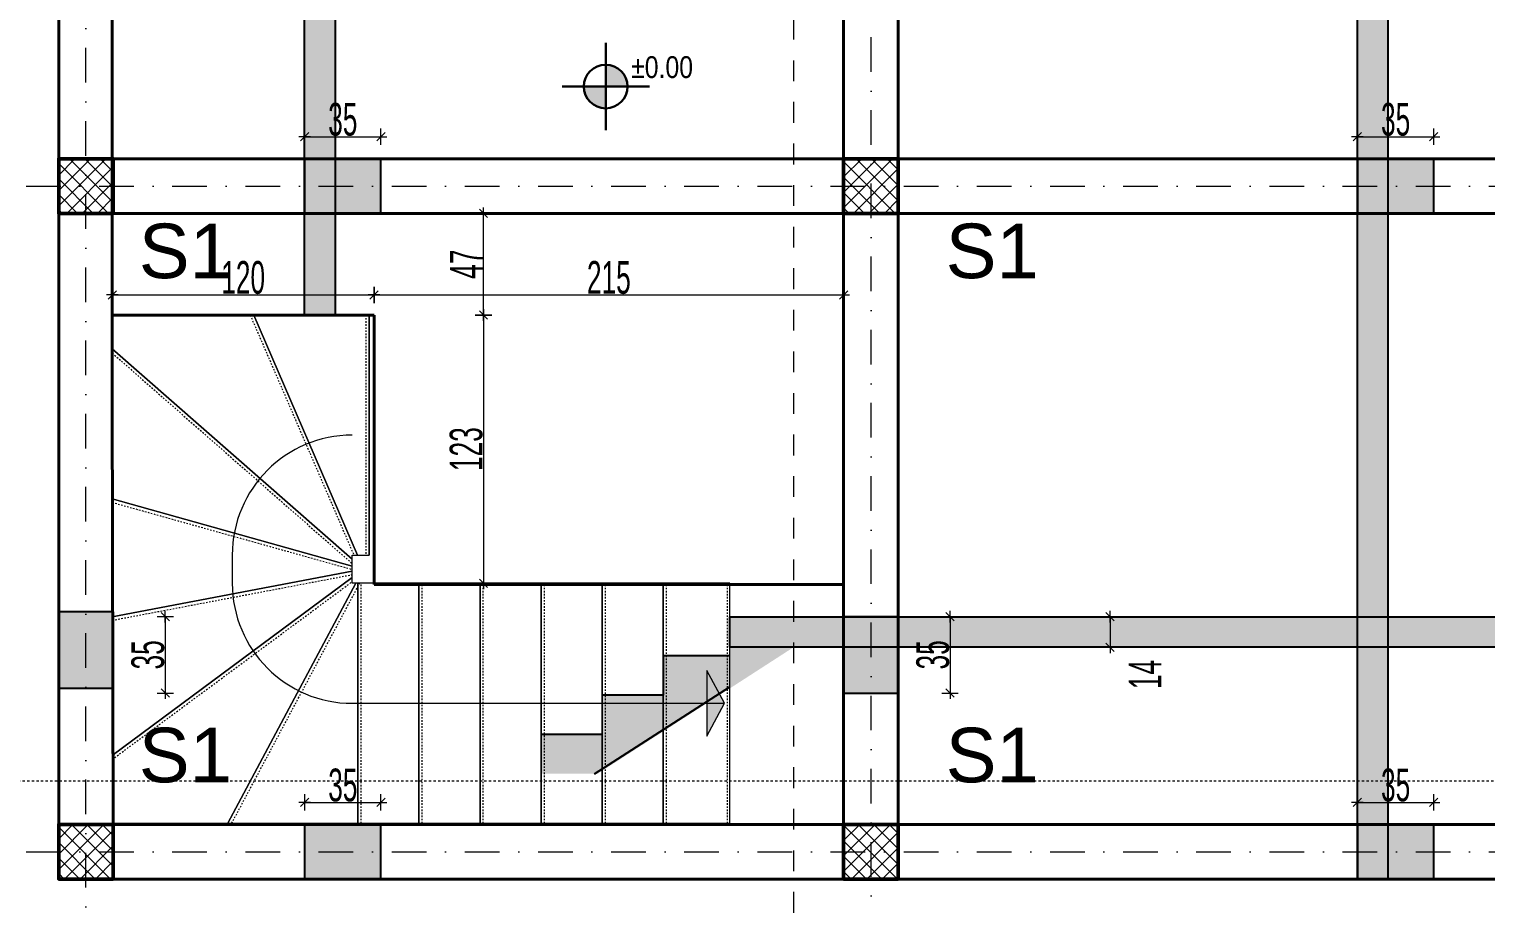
# Model space of a CAD drawing. Extents: x 1230 to 178568, y -18317 to 36108.
# Drawn here: x 84938 to 91615, y -12828 to -8820 of the extents above; entities that cross this region are included whole.
import ezdxf

# ---------------------------------------------------------------- set-up
doc = ezdxf.new("R2010")
doc.units = 0
doc.header["$LTSCALE"] = 5
doc.header["$MEASUREMENT"] = 0
for name, pattern in [('- Прекъснати линия', [423.333333, 211.666667, -211.666667]), ('Dot & Dashed', [670.277762, 317.5, -176.388889, 0, -176.388874]), ('Small Dashed', [282.222222, 141.111111, -141.111111])]:
    doc.linetypes.add(name, pattern=pattern)
for name, color, linetype in [('1 _ Конструкция - Недефинирани обекти.Structural - Bearing', 7, 'Continuous'), ('1 _ Плочи - Основни.Structural - Bearing', 7, 'Continuous'), ('6 _ - Размери - Нива.Dimensioning', 7, 'Continuous'), ('Marker - Section', 7, 'Continuous'), ('Structural - Bearing', 7, 'Continuous'), ('Structural - Stair & Railing', 7, 'Continuous'), ('TEXT', 7, 'Continuous')]:
    doc.layers.add(name, color=color, linetype=linetype)
doc.layers.add('dimenzija', color=7, linetype='Continuous', lineweight=13)
doc.layers.add('New_Structural - Bearing_Pen_No__8', color=7, linetype='Continuous', lineweight=35, true_color=0xa80f02)
doc.layers.add('OSKI', color=7, linetype='Continuous', lineweight=20, true_color=0x156a84)
doc.styles.add('GENERATED_STYLE_6', font='Cambria Math.ttf')
doc.styles.add('MACCSWISS', font='MCSWIS.TTF', dxfattribs={"height": 25})
doc.styles.add('PLATEIA', font='CGSAPPS.shx', dxfattribs={"width": 0.6})
doc.dimstyles.new('50', dxfattribs={"dimtxt": 150, "dimasz": 0.5, "dimexe": 0.18, "dimexo": 0.0625, "dimgap": 4, "dimtad": 1, "dimdec": 0, "dimlfac": 0.1, "dimzin": 12, "dimdsep": 46, "dimtxsty": 'PLATEIA', "dimblk": 'A$C321216CB', "dimcen": 0.09, "dimse1": 1, "dimse2": 1, "dimclrd": 256, "dimclrt": 256, "dimadec": 3, "dimazin": 0, "dimtfac": 1, "dimtdec": 0, "dimtix": 1, "dimtmove": 2, "dimatfit": 3, "dimldrblk": 'A$C321216CB', "dimfxl": 1, "dimtolj": 1, "dimtzin": 0, "dimlwd": -1, "dimarcsym": 0})
pattern_1 = [(45, (28213.16, -10699.883), (-35.355335, 35.355335), []), (135, (28213.16, -10699.883), (35.355335, 35.355335), [])]

# ---------------------------------------------------------------- blocks, each defined once
blk = doc.blocks.new('A$C321216CB')
for p, q in [((-54, 0), (54, 0)), ((-38, -38), (38, 38)), ((0, -75), (0, 75))]:
    blk.add_line(p, q)
blk = doc.blocks.new('*D77')
at = {"layer": 'Defpoints', "color": 0, "ltscale": 50, "transparency": 16777216}
for p in [(85073.5, -6064.3), (84348, -9414.3), (85073.5, -9414.3)]:
    blk.add_point(p, dxfattribs=at)
at = {"layer": 'dimenzija', "ltscale": 50, "transparency": 16777216}
blk.add_line((84348, -6064.8), (84348, -9413.8), dxfattribs=at)
at = {"layer": 'dimenzija', "ltscale": 50, "transparency": 16777216, "xscale": 0.5, "yscale": 0.5, "zscale": 0.5}
for p, rotation in [((84348, -6064.3), 90), ((84348, -9414.3), 270)]:
    blk.add_blockref('A$C321216CB', p, dxfattribs=dict(at, rotation=rotation))
at = {"layer": 'dimenzija', "ltscale": 50, "transparency": 16777216, "insert": (84269, -7739.3), "char_height": 150, "attachment_point": 5, "rotation": 90, "style": 'PLATEIA'}
blk.add_mtext('\\A1;335', dxfattribs=at)
blk = doc.blocks.new('*D78')
at = {"layer": 'Defpoints', "color": 0, "ltscale": 50, "transparency": 16777216}
for p in [(85073.5, -9414.3), (84348, -9664.3), (85073.5, -9664.3)]:
    blk.add_point(p, dxfattribs=at)
at = {"layer": 'dimenzija', "ltscale": 50, "transparency": 16777216}
blk.add_line((84348, -9414.8), (84348, -9663.8), dxfattribs=at)
at = {"layer": 'dimenzija', "ltscale": 50, "transparency": 16777216, "xscale": 0.5, "yscale": 0.5, "zscale": 0.5}
for p, rotation in [((84348, -9414.3), 90), ((84348, -9664.3), 270)]:
    blk.add_blockref('A$C321216CB', p, dxfattribs=dict(at, rotation=rotation))
at = {"layer": 'dimenzija', "ltscale": 50, "transparency": 16777216, "insert": (84269, -9539.3), "char_height": 150, "attachment_point": 5, "rotation": 90, "style": 'PLATEIA'}
blk.add_mtext('\\A1;25', dxfattribs=at)
blk = doc.blocks.new('*D79')
at = {"layer": 'Defpoints', "color": 0, "ltscale": 50, "transparency": 16777216}
for p in [(85073.5, -9664.3), (84348, -12464.3), (85073.5, -12464.3)]:
    blk.add_point(p, dxfattribs=at)
at = {"layer": 'dimenzija', "ltscale": 50, "transparency": 16777216}
blk.add_line((84348, -9664.8), (84348, -12463.8), dxfattribs=at)
at = {"layer": 'dimenzija', "ltscale": 50, "transparency": 16777216, "xscale": 0.5, "yscale": 0.5, "zscale": 0.5}
for p, rotation in [((84348, -9664.3), 90), ((84348, -12464.3), 270)]:
    blk.add_blockref('A$C321216CB', p, dxfattribs=dict(at, rotation=rotation))
at = {"layer": 'dimenzija', "ltscale": 50, "transparency": 16777216, "insert": (84269, -11064.3), "char_height": 150, "attachment_point": 5, "rotation": 90, "style": 'PLATEIA'}
blk.add_mtext('\\A1;280', dxfattribs=at)
blk = doc.blocks.new('*D80')
at = {"layer": 'Defpoints', "color": 0, "ltscale": 50, "transparency": 16777216}
for p in [(85073.5, -12464.3), (84348, -12714.3), (85073.5, -12714.3)]:
    blk.add_point(p, dxfattribs=at)
at = {"layer": 'dimenzija', "ltscale": 50, "transparency": 16777216}
blk.add_line((84348, -12464.8), (84348, -12713.8), dxfattribs=at)
at = {"layer": 'dimenzija', "ltscale": 50, "transparency": 16777216, "xscale": 0.5, "yscale": 0.5, "zscale": 0.5}
for p, rotation in [((84348, -12464.3), 90), ((84348, -12714.3), 270)]:
    blk.add_blockref('A$C321216CB', p, dxfattribs=dict(at, rotation=rotation))
at = {"layer": 'dimenzija', "ltscale": 50, "transparency": 16777216, "insert": (84269, -12589.3), "char_height": 150, "attachment_point": 5, "rotation": 90, "style": 'PLATEIA'}
blk.add_mtext('\\A1;25', dxfattribs=at)
blk = doc.blocks.new('*D61')
at = {"layer": 'Defpoints', "color": 0, "ltscale": 50, "transparency": 16777216}
for p in [(85073.5, -5814.3), (84088.7, -12714.3), (85073.5, -12714.3)]:
    blk.add_point(p, dxfattribs=at)
at = {"layer": 'dimenzija', "ltscale": 50, "transparency": 16777216}
blk.add_line((84088.7, -5814.8), (84088.7, -12713.8), dxfattribs=at)
at = {"layer": 'dimenzija', "ltscale": 50, "transparency": 16777216, "xscale": 0.5, "yscale": 0.5, "zscale": 0.5}
for p, rotation in [((84088.7, -5814.3), 90), ((84088.7, -12714.3), 270)]:
    blk.add_blockref('A$C321216CB', p, dxfattribs=dict(at, rotation=rotation))
at = {"layer": 'dimenzija', "ltscale": 50, "transparency": 16777216, "insert": (84009.7, -9264.3), "char_height": 150, "attachment_point": 5, "rotation": 90, "style": 'PLATEIA'}
blk.add_mtext('\\A1;690', dxfattribs=at)
blk = doc.blocks.new('*D67')
at = {"layer": 'Defpoints', "color": 0, "ltscale": 50, "transparency": 16777216}
for p in [(85073.5, -12714.3), (85325.2, -12714.3), (85325.2, -13352)]:
    blk.add_point(p, dxfattribs=at)
at = {"layer": 'dimenzija', "ltscale": 50, "transparency": 16777216}
blk.add_line((85074, -13352), (85324.7, -13352), dxfattribs=at)
at = {"layer": 'dimenzija', "ltscale": 50, "transparency": 16777216, "xscale": 0.5, "yscale": 0.5, "zscale": 0.5, "rotation": 180}
blk.add_blockref('A$C321216CB', (85073.5, -13352), dxfattribs=at)
at = {"layer": 'dimenzija', "ltscale": 50, "transparency": 16777216, "xscale": 0.5, "yscale": 0.5, "zscale": 0.5}
blk.add_blockref('A$C321216CB', (85325.2, -13352), dxfattribs=at)
at = {"layer": 'dimenzija', "ltscale": 50, "transparency": 16777216, "insert": (85199.3, -13273), "char_height": 150, "attachment_point": 5, "style": 'PLATEIA'}
blk.add_mtext('\\A1;25', dxfattribs=at)
blk = doc.blocks.new('*D68')
at = {"layer": 'Defpoints', "color": 0, "ltscale": 50, "transparency": 16777216}
for p in [(85325.2, -12714.3), (88671.2, -12714.3), (88671.2, -13352)]:
    blk.add_point(p, dxfattribs=at)
at = {"layer": 'dimenzija', "ltscale": 50, "transparency": 16777216}
blk.add_line((85325.7, -13352), (88670.7, -13352), dxfattribs=at)
at = {"layer": 'dimenzija', "ltscale": 50, "transparency": 16777216, "xscale": 0.5, "yscale": 0.5, "zscale": 0.5, "rotation": 180}
blk.add_blockref('A$C321216CB', (85325.2, -13352), dxfattribs=at)
at = {"layer": 'dimenzija', "ltscale": 50, "transparency": 16777216, "xscale": 0.5, "yscale": 0.5, "zscale": 0.5}
blk.add_blockref('A$C321216CB', (88671.2, -13352), dxfattribs=at)
at = {"layer": 'dimenzija', "ltscale": 50, "transparency": 16777216, "insert": (86998.2, -13273), "char_height": 150, "attachment_point": 5, "style": 'PLATEIA'}
blk.add_mtext('\\A1;335', dxfattribs=at)
blk = doc.blocks.new('*D69')
at = {"layer": 'Defpoints', "color": 0, "ltscale": 50, "transparency": 16777216}
for p in [(88671.2, -12714.3), (88921.2, -12714.3), (88921.2, -13352)]:
    blk.add_point(p, dxfattribs=at)
at = {"layer": 'dimenzija', "ltscale": 50, "transparency": 16777216}
blk.add_line((88671.7, -13352), (88920.7, -13352), dxfattribs=at)
at = {"layer": 'dimenzija', "ltscale": 50, "transparency": 16777216, "xscale": 0.5, "yscale": 0.5, "zscale": 0.5, "rotation": 180}
blk.add_blockref('A$C321216CB', (88671.2, -13352), dxfattribs=at)
at = {"layer": 'dimenzija', "ltscale": 50, "transparency": 16777216, "xscale": 0.5, "yscale": 0.5, "zscale": 0.5}
blk.add_blockref('A$C321216CB', (88921.2, -13352), dxfattribs=at)
at = {"layer": 'dimenzija', "ltscale": 50, "transparency": 16777216, "insert": (88796.2, -13273), "char_height": 150, "attachment_point": 5, "style": 'PLATEIA'}
blk.add_mtext('\\A1;25', dxfattribs=at)
blk = doc.blocks.new('*D70')
at = {"layer": 'Defpoints', "color": 0, "ltscale": 50, "transparency": 16777216}
for p in [(88921.2, -12714.3), (93823.5, -12714.3), (93823.5, -13352)]:
    blk.add_point(p, dxfattribs=at)
at = {"layer": 'dimenzija', "ltscale": 50, "transparency": 16777216}
blk.add_line((88921.7, -13352), (93823, -13352), dxfattribs=at)
at = {"layer": 'dimenzija', "ltscale": 50, "transparency": 16777216, "xscale": 0.5, "yscale": 0.5, "zscale": 0.5, "rotation": 180}
blk.add_blockref('A$C321216CB', (88921.2, -13352), dxfattribs=at)
at = {"layer": 'dimenzija', "ltscale": 50, "transparency": 16777216, "xscale": 0.5, "yscale": 0.5, "zscale": 0.5}
blk.add_blockref('A$C321216CB', (93823.5, -13352), dxfattribs=at)
at = {"layer": 'dimenzija', "ltscale": 50, "transparency": 16777216, "insert": (91372.3, -13273), "char_height": 150, "attachment_point": 5, "style": 'PLATEIA'}
blk.add_mtext('\\A1;490', dxfattribs=at)
blk = doc.blocks.new('*D75')
at = {"layer": 'Defpoints', "color": 0, "ltscale": 50, "transparency": 16777216}
for p in [(85073.5, -12714.3), (98873.5, -12714.3), (98873.5, -13581.5)]:
    blk.add_point(p, dxfattribs=at)
at = {"layer": 'dimenzija', "ltscale": 50, "transparency": 16777216}
blk.add_line((85074, -13581.5), (98873, -13581.5), dxfattribs=at)
at = {"layer": 'dimenzija', "ltscale": 50, "transparency": 16777216, "xscale": 0.5, "yscale": 0.5, "zscale": 0.5, "rotation": 180}
blk.add_blockref('A$C321216CB', (85073.5, -13581.5), dxfattribs=at)
at = {"layer": 'dimenzija', "ltscale": 50, "transparency": 16777216, "xscale": 0.5, "yscale": 0.5, "zscale": 0.5}
blk.add_blockref('A$C321216CB', (98873.5, -13581.5), dxfattribs=at)
at = {"layer": 'dimenzija', "ltscale": 50, "transparency": 16777216, "insert": (91973.5, -13502.5), "char_height": 150, "attachment_point": 5, "style": 'PLATEIA'}
blk.add_mtext('\\A1;1380', dxfattribs=at)
blk = doc.blocks.new('*D91')
at = {"layer": 'Defpoints', "color": 0, "ltscale": 50, "transparency": 16777216}
for p in [(91376.2, -9313.3), (91026.2, -9414.3), (91376.2, -9414.3)]:
    blk.add_point(p, dxfattribs=at)
at = {"layer": 'dimenzija', "ltscale": 50, "transparency": 16777216}
blk.add_line((91026.7, -9313.3), (91375.7, -9313.3), dxfattribs=at)
at = {"layer": 'dimenzija', "ltscale": 50, "transparency": 16777216, "xscale": 0.5, "yscale": 0.5, "zscale": 0.5, "rotation": 180}
blk.add_blockref('A$C321216CB', (91026.2, -9313.3), dxfattribs=at)
at = {"layer": 'dimenzija', "ltscale": 50, "transparency": 16777216, "xscale": 0.5, "yscale": 0.5, "zscale": 0.5}
blk.add_blockref('A$C321216CB', (91376.2, -9313.3), dxfattribs=at)
at = {"layer": 'dimenzija', "ltscale": 50, "transparency": 16777216, "insert": (91201.2, -9234.3), "char_height": 150, "attachment_point": 5, "style": 'PLATEIA'}
blk.add_mtext('\\A1;35', dxfattribs=at)
blk = doc.blocks.new('*D92')
at = {"layer": 'Defpoints', "color": 0, "ltscale": 50, "transparency": 16777216}
for p in [(91376.2, -12363.3), (91026.2, -12464.3), (91376.2, -12464.3)]:
    blk.add_point(p, dxfattribs=at)
at = {"layer": 'dimenzija', "ltscale": 50, "transparency": 16777216}
blk.add_line((91026.7, -12363.3), (91375.7, -12363.3), dxfattribs=at)
at = {"layer": 'dimenzija', "ltscale": 50, "transparency": 16777216, "xscale": 0.5, "yscale": 0.5, "zscale": 0.5, "rotation": 180}
blk.add_blockref('A$C321216CB', (91026.2, -12363.3), dxfattribs=at)
at = {"layer": 'dimenzija', "ltscale": 50, "transparency": 16777216, "xscale": 0.5, "yscale": 0.5, "zscale": 0.5}
blk.add_blockref('A$C321216CB', (91376.2, -12363.3), dxfattribs=at)
at = {"layer": 'dimenzija', "ltscale": 50, "transparency": 16777216, "insert": (91201.2, -12284.3), "char_height": 150, "attachment_point": 5, "style": 'PLATEIA'}
blk.add_mtext('\\A1;35', dxfattribs=at)
blk = doc.blocks.new('*D95')
at = {"layer": 'Defpoints', "color": 0, "ltscale": 50, "transparency": 16777216}
for p in [(86550.7, -9313.3), (86200.7, -9414.3), (86550.7, -9414.3)]:
    blk.add_point(p, dxfattribs=at)
at = {"layer": 'dimenzija', "ltscale": 50, "transparency": 16777216}
blk.add_line((86201.2, -9313.3), (86550.2, -9313.3), dxfattribs=at)
at = {"layer": 'dimenzija', "ltscale": 50, "transparency": 16777216, "xscale": 0.5, "yscale": 0.5, "zscale": 0.5, "rotation": 180}
blk.add_blockref('A$C321216CB', (86200.7, -9313.3), dxfattribs=at)
at = {"layer": 'dimenzija', "ltscale": 50, "transparency": 16777216, "xscale": 0.5, "yscale": 0.5, "zscale": 0.5}
blk.add_blockref('A$C321216CB', (86550.7, -9313.3), dxfattribs=at)
at = {"layer": 'dimenzija', "ltscale": 50, "transparency": 16777216, "insert": (86375.7, -9234.3), "char_height": 150, "attachment_point": 5, "style": 'PLATEIA'}
blk.add_mtext('\\A1;35', dxfattribs=at)
blk = doc.blocks.new('*D96')
at = {"layer": 'Defpoints', "color": 0, "ltscale": 50, "transparency": 16777216}
for p in [(86550.7, -12363.3), (86200.7, -12464.3), (86550.7, -12464.3)]:
    blk.add_point(p, dxfattribs=at)
at = {"layer": 'dimenzija', "ltscale": 50, "transparency": 16777216}
blk.add_line((86201.2, -12363.3), (86550.2, -12363.3), dxfattribs=at)
at = {"layer": 'dimenzija', "ltscale": 50, "transparency": 16777216, "xscale": 0.5, "yscale": 0.5, "zscale": 0.5, "rotation": 180}
blk.add_blockref('A$C321216CB', (86200.7, -12363.3), dxfattribs=at)
at = {"layer": 'dimenzija', "ltscale": 50, "transparency": 16777216, "xscale": 0.5, "yscale": 0.5, "zscale": 0.5}
blk.add_blockref('A$C321216CB', (86550.7, -12363.3), dxfattribs=at)
at = {"layer": 'dimenzija', "ltscale": 50, "transparency": 16777216, "insert": (86375.7, -12284.3), "char_height": 150, "attachment_point": 5, "style": 'PLATEIA'}
blk.add_mtext('\\A1;35', dxfattribs=at)
blk = doc.blocks.new('*D103')
at = {"layer": 'Defpoints', "color": 0, "ltscale": 50, "transparency": 16777216}
for p in [(89708.3, -11512.2), (89708.3, -11652.2), (89892.5, -11652.2)]:
    blk.add_point(p, dxfattribs=at)
at = {"layer": 'dimenzija', "ltscale": 50, "transparency": 16777216}
blk.add_line((89892.5, -11512.7), (89892.5, -11651.7), dxfattribs=at)
at = {"layer": 'dimenzija', "ltscale": 50, "transparency": 16777216, "xscale": 0.5, "yscale": 0.5, "zscale": 0.5}
for p, rotation in [((89892.5, -11512.2), 90), ((89892.5, -11652.2), 270)]:
    blk.add_blockref('A$C321216CB', p, dxfattribs=dict(at, rotation=rotation))
at = {"layer": 'dimenzija', "ltscale": 50, "transparency": 16777216, "insert": (90052.7, -11777.2), "char_height": 150, "attachment_point": 5, "rotation": 90, "style": 'PLATEIA'}
blk.add_mtext('\\A1;14', dxfattribs=at)
blk = doc.blocks.new('*D110')
at = {"layer": 'Defpoints', "color": 0, "ltscale": 50, "transparency": 16777216}
for p in [(88921.2, -11512.2), (88921.2, -11862.2), (89159.4, -11862.2)]:
    blk.add_point(p, dxfattribs=at)
at = {"layer": 'dimenzija', "ltscale": 50, "transparency": 16777216}
blk.add_line((89159.4, -11512.7), (89159.4, -11861.7), dxfattribs=at)
at = {"layer": 'dimenzija', "ltscale": 50, "transparency": 16777216, "xscale": 0.5, "yscale": 0.5, "zscale": 0.5}
for p, rotation in [((89159.4, -11512.2), 90), ((89159.4, -11862.2), 270)]:
    blk.add_blockref('A$C321216CB', p, dxfattribs=dict(at, rotation=rotation))
at = {"layer": 'dimenzija', "ltscale": 50, "transparency": 16777216, "insert": (89080.4, -11687.2), "char_height": 150, "attachment_point": 5, "rotation": 90, "style": 'PLATEIA'}
blk.add_mtext('\\A1;35', dxfattribs=at)
blk = doc.blocks.new('*D109')
at = {"layer": 'Defpoints', "color": 0, "ltscale": 50, "transparency": 16777216}
for p in [(85323.5, -11512.2), (85323.5, -11862.2), (85561.7, -11862.2)]:
    blk.add_point(p, dxfattribs=at)
at = {"layer": 'dimenzija', "ltscale": 50, "transparency": 16777216}
blk.add_line((85561.7, -11512.7), (85561.7, -11861.7), dxfattribs=at)
at = {"layer": 'dimenzija', "ltscale": 50, "transparency": 16777216, "xscale": 0.5, "yscale": 0.5, "zscale": 0.5}
for p, rotation in [((85561.7, -11512.2), 90), ((85561.7, -11862.2), 270)]:
    blk.add_blockref('A$C321216CB', p, dxfattribs=dict(at, rotation=rotation))
at = {"layer": 'dimenzija', "ltscale": 50, "transparency": 16777216, "insert": (85482.7, -11687.2), "char_height": 150, "attachment_point": 5, "rotation": 90, "style": 'PLATEIA'}
blk.add_mtext('\\A1;35', dxfattribs=at)
blk = doc.blocks.new('*D223')
at = {"layer": 'Defpoints', "color": 0, "ltscale": 50, "transparency": 16777216}
for p in [(86550.7, -9664.3), (87020.6, -9664.3), (86518.9, -10130.2)]:
    blk.add_point(p, dxfattribs=at)
at = {"layer": 'dimenzija', "ltscale": 50, "transparency": 16777216}
blk.add_line((87020.6, -10129.7), (87020.6, -9664.8), dxfattribs=at)
at = {"layer": 'dimenzija', "ltscale": 50, "transparency": 16777216, "xscale": 0.5, "yscale": 0.5, "zscale": 0.5}
for p, rotation in [((87020.6, -9664.3), 90), ((87020.6, -10130.2), 270)]:
    blk.add_blockref('A$C321216CB', p, dxfattribs=dict(at, rotation=rotation))
at = {"layer": 'dimenzija', "ltscale": 50, "transparency": 16777216, "insert": (86941.6, -9897.2), "char_height": 150, "attachment_point": 5, "rotation": 90, "style": 'PLATEIA'}
blk.add_mtext('\\A1;47', dxfattribs=at)
blk = doc.blocks.new('*D224')
at = {"layer": 'Defpoints', "color": 0, "ltscale": 50, "transparency": 16777216}
for p in [(86518.9, -10130.2), (87020.6, -11359), (87020.6, -11359)]:
    blk.add_point(p, dxfattribs=at)
at = {"layer": 'dimenzija', "ltscale": 50, "transparency": 16777216}
blk.add_line((87020.6, -10130.7), (87020.6, -11358.5), dxfattribs=at)
at = {"layer": 'dimenzija', "ltscale": 50, "transparency": 16777216, "xscale": 0.5, "yscale": 0.5, "zscale": 0.5}
for p, rotation in [((87020.6, -10130.2), 90), ((87020.6, -11359), 270)]:
    blk.add_blockref('A$C321216CB', p, dxfattribs=dict(at, rotation=rotation))
at = {"layer": 'dimenzija', "ltscale": 50, "transparency": 16777216, "insert": (86941.6, -10744.6), "char_height": 150, "attachment_point": 5, "rotation": 90, "style": 'PLATEIA'}
blk.add_mtext('\\A1;123', dxfattribs=at)
blk = doc.blocks.new('*D225')
at = {"layer": 'Defpoints', "color": 0, "ltscale": 50, "transparency": 16777216}
for p in [(86518.9, -10037.8), (85319, -10130.2), (86518.9, -10130.2)]:
    blk.add_point(p, dxfattribs=at)
at = {"layer": 'dimenzija', "ltscale": 50, "transparency": 16777216}
blk.add_line((85319.5, -10037.8), (86518.4, -10037.8), dxfattribs=at)
at = {"layer": 'dimenzija', "ltscale": 50, "transparency": 16777216, "xscale": 0.5, "yscale": 0.5, "zscale": 0.5, "rotation": 180}
blk.add_blockref('A$C321216CB', (85319, -10037.8), dxfattribs=at)
at = {"layer": 'dimenzija', "ltscale": 50, "transparency": 16777216, "xscale": 0.5, "yscale": 0.5, "zscale": 0.5}
blk.add_blockref('A$C321216CB', (86518.9, -10037.8), dxfattribs=at)
at = {"layer": 'dimenzija', "ltscale": 50, "transparency": 16777216, "insert": (85919, -9958.8), "char_height": 150, "attachment_point": 5, "style": 'PLATEIA'}
blk.add_mtext('\\A1;120', dxfattribs=at)
blk = doc.blocks.new('*D226')
at = {"layer": 'Defpoints', "color": 0, "ltscale": 50, "transparency": 16777216}
for p in [(88671.2, -10037.8), (88671.2, -10037.8), (86518.9, -10130.2)]:
    blk.add_point(p, dxfattribs=at)
at = {"layer": 'dimenzija', "ltscale": 50, "transparency": 16777216}
blk.add_line((86519.4, -10037.8), (88670.7, -10037.8), dxfattribs=at)
at = {"layer": 'dimenzija', "ltscale": 50, "transparency": 16777216, "xscale": 0.5, "yscale": 0.5, "zscale": 0.5, "rotation": 180}
blk.add_blockref('A$C321216CB', (86518.9, -10037.8), dxfattribs=at)
at = {"layer": 'dimenzija', "ltscale": 50, "transparency": 16777216, "xscale": 0.5, "yscale": 0.5, "zscale": 0.5}
blk.add_blockref('A$C321216CB', (88671.2, -10037.8), dxfattribs=at)
at = {"layer": 'dimenzija', "ltscale": 50, "transparency": 16777216, "insert": (87595.1, -9958.8), "char_height": 150, "attachment_point": 5, "style": 'PLATEIA'}
blk.add_mtext('\\A1;215', dxfattribs=at)

msp = doc.modelspace()

# ---------------------------------------------------------------- hatches: boundary and pattern name
at = {"true_color": 0x0000bd}
h = msp.add_hatch(color=172, dxfattribs=at)
h.dxf.hatch_style = 1
h.paths.add_polyline_path([(86340.7, -9614.3), (86200.7, -12714.3)], flags=17)
h.paths.add_polyline_path([(86340.7, -9614.3), (86200.7, -12714.3)], flags=17)
h.paths.add_polyline_path([(86340.7, -5814.3), (86200.7, -5814.3), (86200.7, -10130.2), (86340.7, -10130.2)])
h = msp.add_hatch(color=172, dxfattribs=at)
h.dxf.hatch_style = 1
h.paths.add_polyline_path([(91166.2, -9614.3), (91026.2, -12714.3)], flags=16)
h.paths.add_polyline_path([(91166.2, -9614.3), (91026.2, -12714.3)], flags=17)
h.paths.add_polyline_path([(91166.2, -5814.3), (91026.2, -5814.3), (91026.2, -12714.3), (91166.2, -12714.3)])
h = msp.add_hatch(color=172, dxfattribs=at)
h.dxf.hatch_style = 1
h.paths.add_polyline_path([(86550.7, -9664.3), (86550.7, -9539.3), (86200.7, -9539.3), (86200.7, -9664.3)])
h.paths.add_polyline_path([(86200.7, -9414.3), (86200.7, -9539.3), (86550.7, -9539.3), (86550.7, -9414.3)])
h = msp.add_hatch(color=172, dxfattribs=at)
h.dxf.hatch_style = 1
h.paths.add_polyline_path([(91376.2, -9664.3), (91376.2, -9539.3), (91026.2, -9539.3), (91026.2, -9664.3)])
h.paths.add_polyline_path([(91026.2, -9414.3), (91026.2, -9539.3), (91376.2, -9539.3), (91376.2, -9414.3)])
h = msp.add_hatch(color=172, dxfattribs=at)
h.dxf.hatch_style = 1
h.paths.add_polyline_path([(85073.5, -11839.3), (85198.5, -11839.3), (85198.5, -11489.3), (85073.5, -11489.3)])
h.paths.add_polyline_path([(85323.5, -11489.3), (85198.5, -11489.3), (85198.5, -11839.3), (85323.5, -11839.3)])
h = msp.add_hatch(color=172, dxfattribs=at)
h.dxf.hatch_style = 1
h.paths.add_polyline_path([(93273.5, -11652.2), (92999, -11652.2)], flags=16)
h.paths.add_polyline_path([(93273.5, -11652.2), (92999, -11652.2)], flags=17)
h.paths.add_polyline_path([(98873.5, -11652.2), (98873.5, -11512.2), (88149.6, -11512.2), (88149.6, -11652.2)])
h = msp.add_hatch(color=172, dxfattribs=at)
h.dxf.hatch_style = 1
h.paths.add_polyline_path([(88671.2, -11862.2), (88796.2, -11862.2), (88796.2, -11512.2), (88671.2, -11512.2)])
h.paths.add_polyline_path([(88921.2, -11512.2), (88796.2, -11512.2), (88796.2, -11862.2), (88921.2, -11862.2)])
h = msp.add_hatch(color=172, dxfattribs=at)
h.dxf.hatch_style = 1
h.paths.add_polyline_path([(87844.6, -11872.2), (87844.6, -11692.2), (88149.6, -11692.2), (88149.6, -11652.2), (88441.8, -11652.2), (87543.5, -12232.2), (87284.6, -12232.2), (87284.6, -12052.2), (87564.6, -12052.2), (87564.6, -11872.2)])
h = msp.add_hatch(color=172, dxfattribs=at)
h.dxf.hatch_style = 1
h.paths.add_polyline_path([(86550.7, -12714.3), (86550.7, -12589.3), (86200.7, -12589.3), (86200.7, -12714.3)])
h.paths.add_polyline_path([(86200.7, -12464.3), (86200.7, -12589.3), (86550.7, -12589.3), (86550.7, -12464.3)])
h = msp.add_hatch(color=172, dxfattribs=at)
h.dxf.hatch_style = 1
h.paths.add_polyline_path([(91376.2, -12714.3), (91376.2, -12589.3), (91026.2, -12589.3), (91026.2, -12714.3)])
h.paths.add_polyline_path([(91026.2, -12464.3), (91026.2, -12589.3), (91376.2, -12589.3), (91376.2, -12464.3)])
at = {"layer": '1 _ Конструкция - Недефинирани обекти.Structural - Bearing', "linetype": 'Continuous', "lineweight": 13}
h = msp.add_hatch(dxfattribs=at)
h.set_pattern_fill('1_БЕТОН_СГЛОБЯЕМИ_ЕЛЕМЕН_E7', color=256, scale=0.5, style=0, pattern_type=2)
h.set_pattern_definition(pattern_1)
h.paths.add_polyline_path([(85323.5, -12714.3), (85323.5, -12464.3), (85073.5, -12464.3), (85073.5, -12714.3)])
at = {"layer": '6 _ - Размери - Нива.Dimensioning', "linetype": 'Continuous', "lineweight": 50}
for points in [[(87580.7, -9083.2), (87680.7, -9083.2), (87673.1, -9045), (87651.4, -9012.5), (87619, -8990.9), (87580.7, -8983.2)], [(87580.7, -9083.2), (87480.7, -9083.2), (87488.3, -9121.5), (87510, -9154), (87542.4, -9175.6), (87580.7, -9183.2)]]:
    msp.add_hatch(color=256, dxfattribs=at).paths.add_polyline_path(points)
at = {"layer": 'Structural - Bearing', "linetype": 'Continuous', "lineweight": 13}
h = msp.add_hatch(dxfattribs=at)
h.set_pattern_fill('1_БЕТОН_СГЛОБЯЕМИ_ЕЛЕМЕН_E7', color=256, scale=0.5, style=0, pattern_type=2)
h.set_pattern_definition(pattern_1)
h.paths.add_polyline_path([(85323.5, -9664.3), (85323.5, -9414.3), (85073.5, -9414.3), (85073.5, -9664.3)])
h = msp.add_hatch(dxfattribs=at)
h.set_pattern_fill('1_БЕТОН_СГЛОБЯЕМИ_ЕЛЕМЕН_E7', color=256, scale=0.5, style=0, pattern_type=2)
h.set_pattern_definition(pattern_1)
h.paths.add_polyline_path([(88921.2, -9664.3), (88921.2, -9414.3), (88671.2, -9414.3), (88671.2, -9664.3)])
h = msp.add_hatch(dxfattribs=at)
h.set_pattern_fill('1_БЕТОН_СГЛОБЯЕМИ_ЕЛЕМЕН_E7', color=256, scale=0.5, style=0, pattern_type=2)
h.set_pattern_definition(pattern_1)
h.paths.add_polyline_path([(88921.2, -12714.3), (88921.2, -12464.3), (88671.2, -12464.3), (88671.2, -12714.3)])
at = {"layer": 'Structural - Stair & Railing', "linetype": 'Continuous', "lineweight": 20}
msp.add_hatch(color=256, dxfattribs=at).paths.add_polyline_path([(88124.6, -11909), (88044.6, -11759), (88044.6, -12059)])

# ---------------------------------------------------------------- linework, layer by layer
at = {"color": 172, "true_color": 0x0000bd}
for p, q in [((88149.6, -11692.2), (87844.6, -11692.2)), ((87844.6, -11692.2), (87844.6, -11872.2)), ((87528.8, -12232.2), (88149.6, -11833.1)), ((87844.6, -11872.2), (87564.6, -11872.2)), ((87564.6, -12052.2), (87284.6, -12052.2))]:
    msp.add_line(p, q, dxfattribs=at)
for points in [[(86340.7, -10130.2), (86200.7, -10130.2), (86200.7, -5814.3), (86340.7, -5814.3)], [(91166.2, -12714.3), (91026.2, -12714.3), (91026.2, -5814.3), (91166.2, -5814.3)], [(86200.7, -9664.3), (86550.7, -9664.3), (86550.7, -9414.3), (86200.7, -9414.3)], [(91026.2, -9664.3), (91376.2, -9664.3), (91376.2, -9414.3), (91026.2, -9414.3)], [(85073.5, -11489.3), (85073.5, -11839.3), (85323.5, -11839.3), (85323.5, -11489.3)], [(88149.6, -11652.2), (88149.6, -11512.2), (98873.5, -11512.2), (98873.5, -11652.2)], [(88671.2, -11512.2), (88671.2, -11862.2), (88921.2, -11862.2), (88921.2, -11512.2)], [(86200.7, -12714.3), (86550.7, -12714.3), (86550.7, -12464.3), (86200.7, -12464.3)], [(91026.2, -12714.3), (91376.2, -12714.3), (91376.2, -12464.3), (91026.2, -12464.3)]]:
    msp.add_lwpolyline(points, close=True, dxfattribs=at)
at = {"layer": '1 _ Плочи - Основни.Structural - Bearing', "linetype": 'Continuous', "lineweight": 20, "ltscale": 0.01, "flags": 128}
msp.add_lwpolyline([(97073.5, -12714.3), (98873.5, -12714.3), (98873.5, -5814.3), (97073.5, -5814.3), (85073.5, -5814.3), (85073.5, -12714.3)], close=True, dxfattribs=at)
at = {"layer": '6 _ - Размери - Нива.Dimensioning', "linetype": 'Continuous', "lineweight": 30, "ltscale": 0.01}
for p, q in [((87580.7, -9283.2), (87580.7, -8883.2)), ((87380.7, -9083.2), (87780.7, -9083.2))]:
    msp.add_line(p, q, dxfattribs=at)
msp.add_circle((87580.7, -9083.2), 100, dxfattribs=at)
at = {"layer": 'Marker - Section', "linetype": '- Прекъснати линия', "lineweight": 20, "ltscale": 0.09}
msp.add_line((88442.3, -14583.3), (88442.3, -4072.2), dxfattribs=at)
at = {"layer": 'Marker - Section', "linetype": '- Прекъснати линия', "lineweight": 20, "ltscale": 0.01}
msp.add_line((83150.9, -12264.3), (100474.4, -12264.3), dxfattribs=at)
at = {"layer": 'New_Structural - Bearing_Pen_No__8', "color": 14, "linetype": 'Continuous', "lineweight": 50, "true_color": 0xa80f02}
for points in [[(85323.5, -9664.3), (85323.5, -9414.3), (85073.5, -9414.3), (85073.5, -9664.3)], [(88921.2, -9664.3), (88921.2, -9414.3), (88671.2, -9414.3), (88671.2, -9664.3)], [(85323.5, -12714.3), (85323.5, -12464.3), (85073.5, -12464.3), (85073.5, -12714.3)], [(88921.2, -12714.3), (88921.2, -12464.3), (88671.2, -12464.3), (88671.2, -12714.3)]]:
    msp.add_lwpolyline(points, close=True, dxfattribs=at)
at = {"layer": 'OSKI', "linetype": 'Dot & Dashed', "ltscale": 0.1}
for p, q in [((85198.5, -13088), (85198.5, -5614.1)), ((88798.1, -13038.6), (88798.1, -5614.1)), ((84588.7, -9539.3), (99274.2, -9539.3)), ((84588.7, -12589.3), (99274.2, -12589.3))]:
    msp.add_line(p, q, dxfattribs=at)
at = {"layer": 'Structural - Bearing', "linetype": 'Continuous', "lineweight": 40, "ltscale": 0.01}
for p, q in [((88671.2, -6122.4), (88671.2, -9414.3)), ((88921.2, -6122.4), (88921.2, -9414.3)), ((88671.2, -9664.3), (88671.2, -12464.3)), ((88921.2, -9664.3), (88921.2, -12464.3)), ((86518.9, -10130.2), (85319, -10130.2))]:
    msp.add_line(p, q, dxfattribs=at)
at = {"layer": 'Structural - Bearing', "linetype": 'Continuous', "lineweight": 40, "ltscale": 0.01, "flags": 128}
for points in [[(85073.5, -6064.3), (85073.5, -10514.3)], [(85319, -10514.3), (85319, -6064.3)], [(87664, -9414.3), (85323.5, -9414.3)], [(96823.5, -9414.3), (87601.5, -9414.3)], [(85323.5, -9664.3), (86518.9, -9664.3)], [(86518.9, -9664.3), (87664, -9664.3)], [(87601.5, -9664.3), (96823.5, -9664.3)], [(86518.9, -10130.2), (86518.9, -11204.3)], [(85073.5, -10514.3), (85073.5, -12464.3)], [(85323.5, -12464.3), (85319, -10514.3)], [(86518.9, -11364.3), (86518.9, -11204.3)], [(86518.9, -11364.3), (86518.9, -11204.3)], [(86518.9, -11364.3), (88671.2, -11364.3)], [(88671.2, -12464.3), (85323.5, -12464.3)], [(90217.5, -12464.3), (88921.2, -12464.3)], [(93823.5, -12464.3), (90217.5, -12464.3)], [(85323.5, -12714.3), (88671.2, -12714.3)], [(88921.2, -12714.3), (93823.5, -12714.3)]]:
    msp.add_lwpolyline(points, dxfattribs=at)
at = {"layer": 'Structural - Stair & Railing', "linetype": 'Continuous', "lineweight": 13, "ltscale": 0.01}
for p, q in [((85319, -10130.2), (85319, -12459)), ((86419, -11359), (86419, -11230.2)), ((87566.6, -11359), (86419, -11359)), ((87566.6, -12459), (87566.6, -11359)), ((85319, -12459), (87566.6, -12459))]:
    msp.add_line(p, q, dxfattribs=at)
at = {"layer": 'Structural - Stair & Railing', "linetype": 'Continuous', "lineweight": 18, "ltscale": 0.01}
for p, q in [((85967.7, -10130.2), (85319, -10130.2)), ((85319, -10130.2), (85319, -10284.6)), ((86518.9, -10130.2), (85967.7, -10130.2)), ((85967.7, -10130.2), (86442.8, -11230.2)), ((86442.8, -11230.2), (85967.7, -10130.2)), ((86496.6, -10130.2), (86496.6, -11230.2)), ((86496.6, -11230.2), (86496.6, -10130.2)), ((85319, -10284.6), (86419, -11249.3)), ((86419, -11249.3), (85319, -10284.6)), ((85319, -10972.9), (86419, -11280.1)), ((86419, -11280.1), (85319, -10972.9)), ((85869, -11230.2), (85869, -11333.9)), ((86419, -11249.3), (86419, -11230.2)), ((86419, -11230.2), (86442.8, -11230.2)), ((86419, -11280.1), (86419, -11249.3)), ((86419, -11304.4), (86419, -11280.1)), ((86442.8, -11230.2), (86496.6, -11230.2)), ((85319, -11513.4), (86419, -11304.4)), ((86419, -11304.4), (85319, -11513.4)), ((85319, -12147.5), (86419, -11332.8)), ((86419, -11332.8), (85319, -12147.5)), ((85869, -11333.9), (85869, -11359)), ((86419, -11332.8), (86419, -11304.4)), ((86419, -11333.9), (86419, -11332.8)), ((86419, -11359), (86419, -11333.9)), ((85849.3, -12459), (86436.2, -11359)), ((86436.2, -11359), (85849.3, -12459)), ((86436.2, -11359), (86419, -11359)), ((86444.6, -11359), (86436.2, -11359)), ((86444.6, -12459), (86444.6, -11359)), ((86444.6, -11359), (86444.6, -12459)), ((86724.6, -11359), (86444.6, -11359)), ((86724.6, -12459), (86724.6, -11359)), ((86724.6, -11359), (86724.6, -12459)), ((87004.6, -11359), (86724.6, -11359)), ((87004.6, -12459), (87004.6, -11359)), ((87004.6, -11359), (87004.6, -12459)), ((87284.6, -11359), (87004.6, -11359)), ((87284.6, -12459), (87284.6, -11359)), ((87284.6, -11359), (87284.6, -12459)), ((87564.6, -11359), (87284.6, -11359)), ((87564.6, -12459), (87564.6, -11359)), ((87564.6, -11359), (87564.6, -12459)), ((87844.6, -11359), (87564.6, -11359)), ((87844.6, -12459), (87844.6, -11359)), ((87844.6, -11359), (87844.6, -12459)), ((88124.6, -11359), (87844.6, -11359)), ((88149.6, -11359), (88124.6, -11359)), ((88149.6, -12459), (88149.6, -11359)), ((85319, -11513.4), (85319, -12147.5)), ((86419, -11909), (87844.6, -11909)), ((87844.6, -11909), (88124.6, -11909)), ((85319, -12147.5), (85319, -12459)), ((85319, -12459), (85849.3, -12459)), ((85849.3, -12459), (86444.6, -12459)), ((86444.6, -12459), (86724.6, -12459)), ((86724.6, -12459), (87004.6, -12459)), ((87004.6, -12459), (87284.6, -12459)), ((87284.6, -12459), (87564.6, -12459)), ((87564.6, -12459), (87844.6, -12459)), ((87844.6, -12459), (88124.6, -12459)), ((88124.6, -12459), (88149.6, -12459))]:
    msp.add_line(p, q, dxfattribs=at)
at = {"layer": 'Structural - Stair & Railing', "linetype": 'Small Dashed', "lineweight": 13, "ltscale": 0.01}
for p, q in [((85951.4, -10130.2), (86426.5, -11230.2)), ((86481.6, -10130.2), (86481.6, -11230.2)), ((85319, -10304.5), (86419, -11269.2)), ((85319, -10988.5), (86419, -11295.7)), ((85319, -11528.7), (86419, -11319.6)), ((85319, -12166.2), (86419, -11351.5)), ((85866.3, -12459), (86453.3, -11359)), ((86459.6, -12459), (86459.6, -11359)), ((86739.6, -12459), (86739.6, -11359)), ((87019.6, -12459), (87019.6, -11359)), ((87299.6, -12459), (87299.6, -11359)), ((87579.6, -12459), (87579.6, -11359)), ((87859.6, -12459), (87859.6, -11359)), ((88139.6, -12459), (88139.6, -11359))]:
    msp.add_line(p, q, dxfattribs=at)
at = {"layer": 'Structural - Stair & Railing', "linetype": 'Continuous', "lineweight": 18, "ltscale": 0.01, "flags": 128}
msp.add_lwpolyline([(88124.6, -11909), (88044.6, -11759), (88044.6, -12059)], close=True, dxfattribs=at)
at = {"layer": 'Structural - Stair & Railing', "linetype": 'Continuous', "lineweight": 18, "ltscale": 0.01}
for centre, start, end in [((86419, -11230.2), 90, 180), ((86419, -11359), 180, 270)]:
    msp.add_arc(centre, 550, start, end, dxfattribs=at)

# ---------------------------------------------------------------- texts
at = {"layer": '6 _ - Размери - Нива.Dimensioning', "linetype": 'Continuous', "lineweight": 35, "insert": (87697.3, -9045.8), "char_height": 100, "attachment_point": 7, "style": 'GENERATED_STYLE_6'}
msp.add_mtext('\\A1;{\\W0.850000x;\\pql;\\fCentury Gothic|b0|i0|c0|p34;±0.00}', dxfattribs=at)
at = {"layer": 'TEXT', "color": 1, "char_height": 250, "width": 187.5, "attachment_point": 1, "style": 'MACCSWISS'}
for insert in [(85440.8, -9711.4), (89138.9, -9711.4), (85440.8, -12021.1), (89138.9, -12021.1)]:
    msp.add_mtext('\\pxt0;{\\fArial|b0|i0|c0|p34;S1}', dxfattribs=dict(at, insert=insert))

# ---------------------------------------------------------------- dimensions: what is measured, and where the dimension line sits
at = {"layer": 'dimenzija', "ltscale": 50}
for base, p1, p2, angle, picture, middle in [((84088.7, -12714.3), (85073.5, -5814.3), (85073.5, -12714.3), 90, '*D61', (84009.7, -9264.3)), ((84348, -9414.3), (85073.5, -6064.3), (85073.5, -9414.3), 90, '*D77', (84269, -7739.3)), ((84348, -9664.3), (85073.5, -9414.3), (85073.5, -9664.3), 90, '*D78', (84269, -9539.3)), ((84348, -12464.3), (85073.5, -9664.3), (85073.5, -12464.3), 90, '*D79', (84269, -11064.3)), ((87020.6, -9664.3), (86518.9, -10130.2), (86550.7, -9664.3), 90, '*D223', (86941.6, -9897.2)), ((87020.6, -11359), (86518.9, -10130.2), (87020.6, -11359), 90, '*D224', (86941.6, -10744.6)), ((85561.7, -11862.2), (85323.5, -11512.2), (85323.5, -11862.2), 270, '*D109', (85482.7, -11687.2)), ((89159.4, -11862.2), (88921.2, -11512.2), (88921.2, -11862.2), 270, '*D110', (89080.4, -11687.2)), ((84348, -12714.3), (85073.5, -12464.3), (85073.5, -12714.3), 90, '*D80', (84269, -12589.3))]:
    dim = msp.add_linear_dim(base=base, p1=p1, p2=p2, angle=angle, dimstyle='50', dxfattribs=at)
    dim.commit()
    dim.dimension.update_dxf_attribs({"geometry": picture, "text_midpoint": middle})
for base, p1, p2, picture, middle in [((86550.7, -9313.3), (86200.7, -9414.3), (86550.7, -9414.3), '*D95', (86375.7, -9234.3)), ((91376.2, -9313.3), (91026.2, -9414.3), (91376.2, -9414.3), '*D91', (91201.2, -9234.3)), ((86518.9, -10037.8), (85319, -10130.2), (86518.9, -10130.2), '*D225', (85919, -9958.8)), ((88671.2, -10037.8), (86518.9, -10130.2), (88671.2, -10037.8), '*D226', (87595.1, -9958.8)), ((86550.7, -12363.3), (86200.7, -12464.3), (86550.7, -12464.3), '*D96', (86375.7, -12284.3)), ((91376.2, -12363.3), (91026.2, -12464.3), (91376.2, -12464.3), '*D92', (91201.2, -12284.3)), ((85325.2, -13352), (85073.5, -12714.3), (85325.2, -12714.3), '*D67', (85199.3, -13273)), ((98873.5, -13581.5), (85073.5, -12714.3), (98873.5, -12714.3), '*D75', (91973.5, -13502.5)), ((88671.2, -13352), (85325.2, -12714.3), (88671.2, -12714.3), '*D68', (86998.2, -13273)), ((88921.2, -13352), (88671.2, -12714.3), (88921.2, -12714.3), '*D69', (88796.2, -13273)), ((93823.5, -13352), (88921.2, -12714.3), (93823.5, -12714.3), '*D70', (91372.3, -13273))]:
    dim = msp.add_linear_dim(base=base, p1=p1, p2=p2, dimstyle='50', dxfattribs=at)
    dim.commit()
    dim.dimension.update_dxf_attribs({"geometry": picture, "text_midpoint": middle})
dim = msp.add_linear_dim(base=(89892.5, -11652.2), p1=(89708.3, -11512.2), p2=(89708.3, -11652.2), angle=90, dimstyle='50', dxfattribs=at)
dim.commit()
dim.dimension.update_dxf_attribs({"geometry": '*D103', "text_midpoint": (90052.7, -11777.2), "dimtype": 160})

doc.saveas('drawing.dxf')
